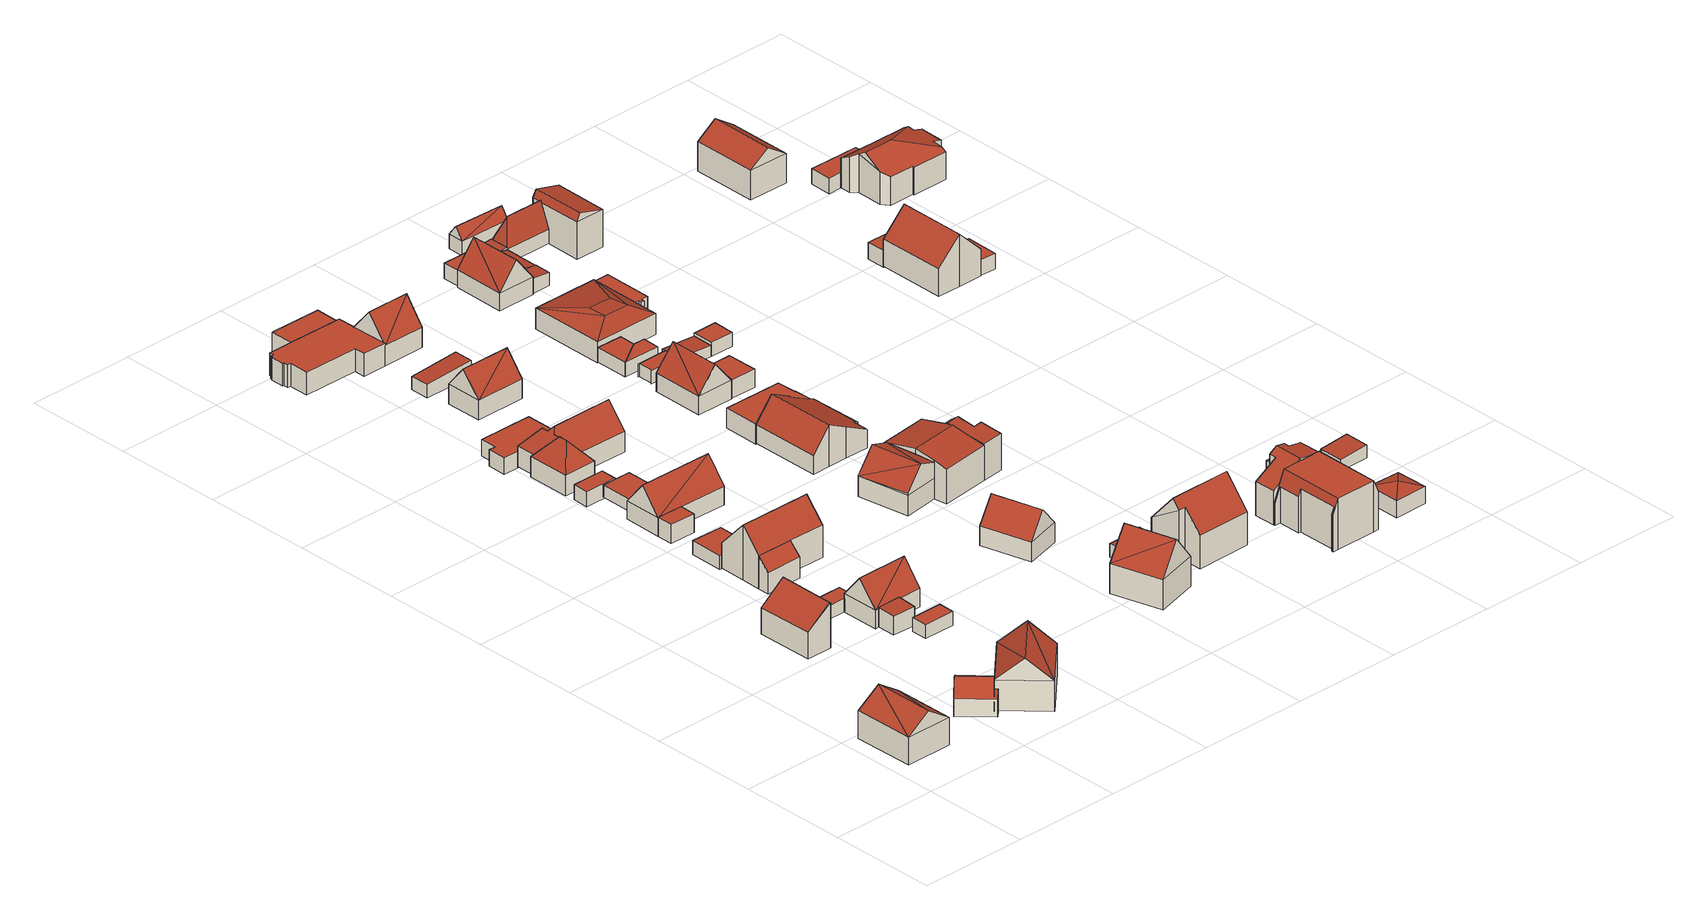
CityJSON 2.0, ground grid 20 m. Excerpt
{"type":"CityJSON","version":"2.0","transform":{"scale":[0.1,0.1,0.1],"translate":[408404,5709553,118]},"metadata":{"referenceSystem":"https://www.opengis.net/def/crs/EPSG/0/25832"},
"CityObjects":{
"building1":{"type":"Building","attributes":{"Gemeindeschluessel":"05978036","Geometrietyp2DReferenz":"3000","function":"31001_1000","roofType":"3100","measuredHeight":8.01},"geometry":[{"type":"MultiSurface","lod":"2","boundaries":[[[0,1,2,3]],[[1,4,5,2]],[[4,6,7,5]],[[6,0,3,7]],[[4,1,8]],[[0,6,9]],[[0,8,1]],[[8,0,9]],[[9,4,8]],[[4,9,6]],[[3,2,5,7]]],"semantics":{"surfaces":[{"type":"WallSurface"},{"type":"RoofSurface"},{"type":"GroundSurface"}],"values":[0,0,0,0,0,0,1,1,1,1,2]}}]},
"building2":{"type":"Building","attributes":{"Gemeindeschluessel":"05978036","Geometrietyp2DReferenz":"3000","function":"31001_2460","roofType":"3100","measuredHeight":5.04},"geometry":[{"type":"MultiSurface","lod":"2","boundaries":[[[10,11,12,13]],[[11,14,15,12]],[[14,16,17,15]],[[16,18,19,17]],[[18,20,21,19]],[[20,22,23,21]],[[22,24,25,23]],[[24,10,13,25]],[[20,18,16,14,11,10]],[[10,24,22,20]],[[13,12,15,17,19,21,23,25]]],"semantics":{"surfaces":[{"type":"WallSurface"},{"type":"RoofSurface"},{"type":"GroundSurface"}],"values":[0,0,0,0,0,0,0,0,1,1,2]}}]},
"building3":{"type":"Building","attributes":{"Gemeindeschluessel":"05978036","Geometrietyp2DReferenz":"3000","function":"31001_1000","roofType":"5000","measuredHeight":8.35},"geometry":[{"type":"MultiSurface","lod":"2","boundaries":[[[26,27,28,29]],[[27,30,31,28]],[[30,32,33,31]],[[32,34,35,33]],[[34,36,37,35]],[[36,38,39,37]],[[38,40,41,39]],[[40,42,43,41]],[[42,26,29,43]],[[40,38,36,34,44,45,27,26,42]],[[45,44,32,30]],[[34,32,44]],[[30,27,45]],[[29,28,31,33,35,37,39,41,43]]],"semantics":{"surfaces":[{"type":"WallSurface"},{"type":"RoofSurface"},{"type":"GroundSurface"}],"values":[0,0,0,0,0,0,0,0,0,1,1,0,0,2]}}]},
"building4":{"type":"Building","attributes":{"Gemeindeschluessel":"05978036","Geometrietyp2DReferenz":"3000","function":"31001_1000","roofType":"3100","measuredHeight":9.44},"geometry":[{"type":"MultiSurface","lod":"2","boundaries":[[[46,47,48,49]],[[47,50,51,48]],[[50,52,53,51]],[[52,46,49,53]],[[50,47,54]],[[46,52,55]],[[47,55,54]],[[55,47,46]],[[54,52,50]],[[52,54,55]],[[49,48,51,53]]],"semantics":{"surfaces":[{"type":"WallSurface"},{"type":"RoofSurface"},{"type":"GroundSurface"}],"values":[0,0,0,0,0,0,1,1,1,1,2]}}]},
"building5":{"type":"Building","attributes":{"Gemeindeschluessel":"05978036","Geometrietyp2DReferenz":"3000","function":"31001_2460","roofType":"1000","measuredHeight":2.4},"geometry":[{"type":"MultiSurface","lod":"2","boundaries":[[[56,57,58,59]],[[57,60,61,58]],[[60,62,63,61]],[[62,64,65,63]],[[64,56,59,65]],[[64,62,60,57,56]],[[59,58,61,63,65]]],"semantics":{"surfaces":[{"type":"WallSurface"},{"type":"RoofSurface"},{"type":"GroundSurface"}],"values":[0,0,0,0,0,1,2]}}]},
"building6":{"type":"Building","attributes":{"Gemeindeschluessel":"05978036","Geometrietyp2DReferenz":"3000","function":"31001_2460","roofType":"1000","measuredHeight":2.46},"geometry":[{"type":"MultiSurface","lod":"2","boundaries":[[[66,67,68,69]],[[67,70,71,68]],[[70,72,73,71]],[[72,66,69,73]],[[72,70,67,66]],[[69,68,71,73]]],"semantics":{"surfaces":[{"type":"WallSurface"},{"type":"RoofSurface"},{"type":"GroundSurface"}],"values":[0,0,0,0,1,2]}}]},
"building7":{"type":"Building","attributes":{"Gemeindeschluessel":"05978036","Geometrietyp2DReferenz":"3000","function":"31001_1000"},"children":["building7-1","building7-2"]},
"building7-1":{"type":"BuildingPart","attributes":{"roofType":"2100","measuredHeight":3.58},"parents":["building7"],"geometry":[{"type":"MultiSurface","lod":"2","boundaries":[[[74,75,76,77,78]],[[75,79,80,76]],[[79,81,82,83,80]],[[81,79,75,74]],[[77,76,80,83]],[[78,82,81,74]],[[78,77,83,82]]],"semantics":{"surfaces":[{"type":"WallSurface"},{"type":"RoofSurface"},{"type":"GroundSurface"},{"type":"ClosureSurface"}],"values":[0,0,0,1,2,0,3]}}]},
"building7-2":{"type":"BuildingPart","attributes":{"roofType":"3100","measuredHeight":7.68},"parents":["building7"],"geometry":[{"type":"MultiSurface","lod":"2","boundaries":[[[84,85,86,63]],[[85,87,88,86]],[[87,78,77,88]],[[82,89,90,83]],[[89,91,65,90]],[[91,84,63,65]],[[85,92,93]],[[92,85,84,91]],[[89,93,92]],[[93,89,82,78,87]],[[89,92,91]],[[85,93,87]],[[63,86,88,77,83,90,65]],[[83,77,78,82]]],"semantics":{"surfaces":[{"type":"WallSurface"},{"type":"RoofSurface"},{"type":"GroundSurface"},{"type":"ClosureSurface"}],"values":[0,0,0,0,0,0,1,1,1,1,0,0,2,3]}}]},
"building8":{"type":"Building","attributes":{"Gemeindeschluessel":"05978036","Geometrietyp2DReferenz":"3000","function":"31001_2460","roofType":"1000","measuredHeight":2.46},"geometry":[{"type":"MultiSurface","lod":"2","boundaries":[[[94,95,96,97]],[[95,98,99,96]],[[98,100,101,99]],[[100,102,103,101]],[[102,94,97,103]],[[102,100,98,95,94]],[[97,96,99,101,103]]],"semantics":{"surfaces":[{"type":"WallSurface"},{"type":"RoofSurface"},{"type":"GroundSurface"}],"values":[0,0,0,0,0,1,2]}}]},
"building9":{"type":"Building","attributes":{"Gemeindeschluessel":"05978036","Geometrietyp2DReferenz":"3000","function":"31001_1000"},"children":["building9-1","building9-2"]},
"building9-1":{"type":"BuildingPart","attributes":{"roofType":"2100","measuredHeight":5.92},"parents":["building9"],"geometry":[{"type":"MultiSurface","lod":"2","boundaries":[[[104,105,106,107]],[[104,108,109,105]],[[108,110,111,109]],[[110,108,104,107]],[[106,105,109,111]],[[107,106,111,110]]],"semantics":{"surfaces":[{"type":"WallSurface"},{"type":"RoofSurface"},{"type":"GroundSurface"},{"type":"ClosureSurface"}],"values":[0,0,0,1,2,3]}}]},
"building9-2":{"type":"BuildingPart","attributes":{"roofType":"3100","measuredHeight":9.85},"parents":["building9"],"geometry":[{"type":"MultiSurface","lod":"2","boundaries":[[[112,113,114,115]],[[113,116,117,114]],[[116,118,119,117]],[[118,120,121,119]],[[120,107,106,121]],[[110,122,123,111]],[[122,124,125,123]],[[124,126,127,125]],[[126,112,115,127]],[[122,110,107,120,118]],[[118,116,113,112,126,124,122]],[[115,114,117,119,121,106,111,123,125,127]],[[111,106,107,110]]],"semantics":{"surfaces":[{"type":"WallSurface"},{"type":"RoofSurface"},{"type":"GroundSurface"},{"type":"ClosureSurface"}],"values":[0,0,0,0,0,0,0,0,0,1,1,2,3]}}]},
"building10":{"type":"Building","attributes":{"Gemeindeschluessel":"05978036","Geometrietyp2DReferenz":"3000","function":"31001_2460","roofType":"1000","measuredHeight":2.7},"geometry":[{"type":"MultiSurface","lod":"2","boundaries":[[[128,129,130,131]],[[129,132,133,130]],[[132,134,135,133]],[[134,128,131,135]],[[134,132,129,128]],[[131,130,133,135]]],"semantics":{"surfaces":[{"type":"WallSurface"},{"type":"RoofSurface"},{"type":"GroundSurface"}],"values":[0,0,0,0,1,2]}}]},
"building11":{"type":"Building","attributes":{"Gemeindeschluessel":"05978036","Geometrietyp2DReferenz":"3000","function":"31001_1000"},"children":["building11-1","building11-2"]},
"building11-1":{"type":"BuildingPart","attributes":{"roofType":"1000","measuredHeight":3.37},"parents":["building11"],"geometry":[{"type":"MultiSurface","lod":"2","boundaries":[[[136,137,138,139,140]],[[137,141,142,138]],[[141,143,144,145,142]],[[143,141,137,136]],[[139,138,142,145]],[[140,144,143,136]],[[140,139,145,144]]],"semantics":{"surfaces":[{"type":"WallSurface"},{"type":"RoofSurface"},{"type":"GroundSurface"},{"type":"ClosureSurface"}],"values":[0,0,0,1,2,0,3]}}]},
"building11-2":{"type":"BuildingPart","attributes":{"roofType":"3100","measuredHeight":7.76},"parents":["building11"],"geometry":[{"type":"MultiSurface","lod":"2","boundaries":[[[146,147,148,149]],[[147,140,139,148]],[[144,150,151,145]],[[150,146,149,151]],[[146,152,153]],[[152,146,150]],[[144,153,152]],[[153,144,140,147]],[[144,152,150]],[[146,153,147]],[[149,148,139,145,151]],[[145,139,140,144]]],"semantics":{"surfaces":[{"type":"WallSurface"},{"type":"RoofSurface"},{"type":"GroundSurface"},{"type":"ClosureSurface"}],"values":[0,0,0,0,1,1,1,1,0,0,2,3]}}]},
"building12":{"type":"Building","attributes":{"Gemeindeschluessel":"05978036","Geometrietyp2DReferenz":"3000","function":"31001_2460","roofType":"1000","measuredHeight":2.26},"geometry":[{"type":"MultiSurface","lod":"2","boundaries":[[[154,155,156,157]],[[155,158,159,156]],[[158,160,161,159]],[[160,154,157,161]],[[160,158,155,154]],[[157,156,159,161]]],"semantics":{"surfaces":[{"type":"WallSurface"},{"type":"RoofSurface"},{"type":"GroundSurface"}],"values":[0,0,0,0,1,2]}}]},
"building13":{"type":"Building","attributes":{"Gemeindeschluessel":"05978036","Geometrietyp2DReferenz":"3000","function":"31001_2460","roofType":"1000","measuredHeight":2.98},"geometry":[{"type":"MultiSurface","lod":"2","boundaries":[[[162,163,164,165]],[[163,166,167,164]],[[166,168,169,167]],[[168,170,171,169]],[[170,172,173,171]],[[172,174,175,173]],[[174,176,177,175]],[[176,178,179,177]],[[178,162,165,179]],[[178,176,174,172,170,168,166,163,162]],[[165,164,167,169,171,173,175,177,179]]],"semantics":{"surfaces":[{"type":"WallSurface"},{"type":"RoofSurface"},{"type":"GroundSurface"}],"values":[0,0,0,0,0,0,0,0,0,1,2]}}]},
"building14":{"type":"Building","attributes":{"Gemeindeschluessel":"05978036","Geometrietyp2DReferenz":"3000","function":"31001_1000","roofType":"5000","measuredHeight":7.94},"geometry":[{"type":"MultiSurface","lod":"2","boundaries":[[[180,181,182,183]],[[181,184,185,182]],[[184,186,187,185]],[[186,188,189,187]],[[188,190,191,189]],[[190,192,193,191]],[[192,194,195,193]],[[194,196,197,195]],[[196,198,199,197]],[[198,200,201,199]],[[200,180,183,201]],[[202,203,200,198]],[[204,202,198,196]],[[204,196,194]],[[205,203,202,204,194,192]],[[206,207,205,192,190]],[[206,190,188]],[[206,208,207]],[[188,208,206]],[[186,208,188]],[[208,186,184]],[[209,208,184,181]],[[209,181,180]],[[203,205,207,208,209,180,200]],[[183,182,185,187,189,191,193,195,197,199,201]]],"semantics":{"surfaces":[{"type":"WallSurface"},{"type":"RoofSurface"},{"type":"GroundSurface"}],"values":[0,0,0,0,0,0,0,0,0,0,0,1,1,1,1,1,0,1,1,1,1,1,1,1,2]}}]},
"building15":{"type":"Building","attributes":{"Gemeindeschluessel":"05978036","Geometrietyp2DReferenz":"3000","function":"31001_1000","roofType":"3100","measuredHeight":7.76},"geometry":[{"type":"MultiSurface","lod":"2","boundaries":[[[210,211,212,213]],[[211,214,215,212]],[[214,216,217,215]],[[216,210,213,217]],[[214,211,218]],[[210,216,219]],[[211,219,218]],[[219,211,210]],[[216,218,219]],[[218,216,214]],[[213,212,215,217]]],"semantics":{"surfaces":[{"type":"WallSurface"},{"type":"RoofSurface"},{"type":"GroundSurface"}],"values":[0,0,0,0,0,0,1,1,1,1,2]}}]},
"building16":{"type":"Building","attributes":{"Gemeindeschluessel":"05978036","Geometrietyp2DReferenz":"3000","function":"31001_1000","roofType":"3100","measuredHeight":7.72},"geometry":[{"type":"MultiSurface","lod":"2","boundaries":[[[220,221,222,223]],[[221,224,225,222]],[[224,226,227,225]],[[226,220,223,227]],[[224,221,228]],[[220,226,229]],[[221,220,229,228]],[[226,224,228,229]],[[223,222,225,227]]],"semantics":{"surfaces":[{"type":"WallSurface"},{"type":"RoofSurface"},{"type":"GroundSurface"}],"values":[0,0,0,0,0,0,1,1,2]}}]},
"building17":{"type":"Building","attributes":{"Gemeindeschluessel":"05978036","Geometrietyp2DReferenz":"3000","function":"31001_1000","roofType":"3100","measuredHeight":10.58},"geometry":[{"type":"MultiSurface","lod":"2","boundaries":[[[230,231,232,233]],[[231,234,235,232]],[[234,236,237,235]],[[236,230,233,237]],[[234,231,238]],[[230,236,239]],[[239,231,230]],[[231,239,238]],[[236,238,239]],[[238,236,234]],[[233,232,235,237]]],"semantics":{"surfaces":[{"type":"WallSurface"},{"type":"RoofSurface"},{"type":"GroundSurface"}],"values":[0,0,0,0,0,0,1,1,1,1,2]}}]},
"building18":{"type":"Building","attributes":{"Gemeindeschluessel":"05978036","Geometrietyp2DReferenz":"3000","function":"31001_1000"},"children":["building18-1","building18-2"]},
"building18-1":{"type":"BuildingPart","attributes":{"roofType":"3100","measuredHeight":8.15},"parents":["building18"],"geometry":[{"type":"MultiSurface","lod":"2","boundaries":[[[240,241,242,243]],[[241,244,245,242]],[[244,246,247,245]],[[244,241,248]],[[241,249,248]],[[249,241,240,250]],[[246,248,249,251]],[[248,246,244]],[[243,242,245,247]],[[243,247,246,240]],[[249,250,251]],[[251,250,240,246]]],"semantics":{"surfaces":[{"type":"WallSurface"},{"type":"RoofSurface"},{"type":"GroundSurface"},{"type":"ClosureSurface"}],"values":[0,0,0,0,1,1,1,1,2,3,0,3]}}]},
"building18-2":{"type":"BuildingPart","attributes":{"roofType":"1000","measuredHeight":4.1},"parents":["building18"],"geometry":[{"type":"MultiSurface","lod":"2","boundaries":[[[252,253,254,247,246]],[[253,255,256,254]],[[255,257,258,256]],[[257,259,260,258]],[[259,261,262,260]],[[261,263,264,262]],[[263,265,266,264]],[[265,267,268,266]],[[267,269,270,268]],[[269,271,272,270]],[[271,273,274,272]],[[273,275,276,274]],[[275,277,278,276]],[[277,279,280,278]],[[279,281,240,243,280]],[[279,277,275,273,271,269,267,265,263,261,259,257,255,253,252,251,250,281]],[[243,247,254,256,258,260,262,264,266,268,270,272,274,276,278,280]],[[246,251,252]],[[240,281,250]],[[246,247,243,240]],[[246,240,250,251]]],"semantics":{"surfaces":[{"type":"WallSurface"},{"type":"RoofSurface"},{"type":"GroundSurface"},{"type":"ClosureSurface"}],"values":[0,0,0,0,0,0,0,0,0,0,0,0,0,0,0,1,2,0,0,3,3]}}]},
"building19":{"type":"Building","attributes":{"Gemeindeschluessel":"05978036","Geometrietyp2DReferenz":"3000","function":"31001_2460","roofType":"2100","measuredHeight":2.87},"geometry":[{"type":"MultiSurface","lod":"2","boundaries":[[[282,283,284,285]],[[283,286,287,284]],[[286,288,289,287]],[[288,282,285,289]],[[288,286,283,282]],[[285,284,287,289]]],"semantics":{"surfaces":[{"type":"WallSurface"},{"type":"RoofSurface"},{"type":"GroundSurface"}],"values":[0,0,0,0,1,2]}}]},
"building20":{"type":"Building","attributes":{"Gemeindeschluessel":"05978036","Geometrietyp2DReferenz":"3000","function":"31001_2460","roofType":"1000","measuredHeight":3.4},"geometry":[{"type":"MultiSurface","lod":"2","boundaries":[[[290,291,292,293]],[[291,294,295,292]],[[294,296,297,295]],[[296,298,299,297]],[[298,290,293,299]],[[298,296,294,291,290]],[[293,292,295,297,299]]],"semantics":{"surfaces":[{"type":"WallSurface"},{"type":"RoofSurface"},{"type":"GroundSurface"}],"values":[0,0,0,0,0,1,2]}}]},
"building21":{"type":"Building","attributes":{"Gemeindeschluessel":"05978036","Geometrietyp2DReferenz":"3000","function":"31001_2460","roofType":"2100","measuredHeight":2.72},"geometry":[{"type":"MultiSurface","lod":"2","boundaries":[[[300,301,302,303]],[[301,304,305,302]],[[304,306,307,305]],[[306,300,303,307]],[[306,304,301,300]],[[303,302,305,307]]],"semantics":{"surfaces":[{"type":"WallSurface"},{"type":"RoofSurface"},{"type":"GroundSurface"}],"values":[0,0,0,0,1,2]}}]},
"building22":{"type":"Building","attributes":{"Gemeindeschluessel":"05978036","Geometrietyp2DReferenz":"3000","function":"31001_1000"},"children":["building22-1","building22-2","building22-3"]},
"building22-1":{"type":"BuildingPart","attributes":{"roofType":"3100","measuredHeight":7.77},"parents":["building22"],"geometry":[{"type":"MultiSurface","lod":"2","boundaries":[[[308,309,310,311]],[[312,313,314,315]],[[313,308,311,314]],[[308,316,317]],[[316,308,318]],[[319,316,320,321,322]],[[316,319,317]],[[312,320,316,318,313]],[[308,317,319,309]],[[313,318,308]],[[311,310,323,315,314]],[[315,323,324,312]],[[323,310,309,324]],[[312,324,321,320]],[[324,309,319,322,321]]],"semantics":{"surfaces":[{"type":"WallSurface"},{"type":"RoofSurface"},{"type":"GroundSurface"},{"type":"ClosureSurface"}],"values":[0,0,0,1,1,1,1,0,0,0,2,3,3,3,3]}}]},
"building22-2":{"type":"BuildingPart","attributes":{"roofType":"3100","measuredHeight":7.65},"parents":["building22"],"geometry":[{"type":"MultiSurface","lod":"2","boundaries":[[[319,325,326,310,309]],[[325,327,328,326]],[[327,329,330,331,328]],[[332,333,334,335]],[[333,336,320,312,315,334]],[[337,338,339,340,329,327,325,319,322,341]],[[341,336,333,332,342,337]],[[315,323,310,326,328,331,343,344,335,334]],[[321,320,336,341]],[[323,315,312,324]],[[324,312,320,321]],[[322,321,341]],[[323,324,309,310]],[[324,321,322,319,309]],[[340,330,329]],[[345,338,337]],[[344,343,339,338,345]],[[343,331,330,340,339]],[[342,345,337]],[[344,345,342,332,335]]],"semantics":{"surfaces":[{"type":"WallSurface"},{"type":"RoofSurface"},{"type":"GroundSurface"},{"type":"ClosureSurface"}],"values":[0,0,0,0,0,1,1,2,0,3,3,0,3,3,0,0,3,3,0,3]}}]},
"building22-3":{"type":"BuildingPart","attributes":{"roofType":"3100","measuredHeight":7.63},"parents":["building22"],"geometry":[{"type":"MultiSurface","lod":"2","boundaries":[[[346,347,332,335,348]],[[330,349,350,331]],[[349,351,352,350]],[[351,353,354,352]],[[353,355,356,354]],[[355,346,348,356]],[[351,349,330,340,357]],[[357,338,345,342,347,346,355,353,351]],[[348,335,344,343,331,350,352,354,356]],[[342,332,347]],[[339,338,357]],[[343,344,345,338,339]],[[344,335,332,342,345]],[[340,339,357]],[[343,339,340,330,331]]],"semantics":{"surfaces":[{"type":"WallSurface"},{"type":"RoofSurface"},{"type":"GroundSurface"},{"type":"ClosureSurface"}],"values":[0,0,0,0,0,0,1,1,2,0,0,3,3,0,3]}}]},
"building23":{"type":"Building","attributes":{"Gemeindeschluessel":"05978036","Geometrietyp2DReferenz":"3000","function":"31001_2460","roofType":"1000","measuredHeight":2.54},"geometry":[{"type":"MultiSurface","lod":"2","boundaries":[[[358,359,307,360]],[[359,361,305,307]],[[361,362,363,305]],[[362,364,365,363]],[[364,366,367,365]],[[366,368,369,367]],[[368,370,371,369]],[[370,358,360,371]],[[370,368,366,364,362,361,359,358]],[[360,307,305,363,365,367,369,371]]],"semantics":{"surfaces":[{"type":"WallSurface"},{"type":"RoofSurface"},{"type":"GroundSurface"}],"values":[0,0,0,0,0,0,0,0,1,2]}}]},
"building24":{"type":"Building","attributes":{"Gemeindeschluessel":"05978036","Geometrietyp2DReferenz":"3000","function":"31001_1000","roofType":"3100","measuredHeight":7.52},"geometry":[{"type":"MultiSurface","lod":"2","boundaries":[[[372,373,374,375]],[[373,376,377,374]],[[376,378,379,377]],[[378,380,381,379]],[[380,382,383,381]],[[382,384,385,383]],[[384,386,387,385]],[[386,388,389,387]],[[388,390,391,389]],[[390,392,393,391]],[[392,394,395,393]],[[394,396,397,395]],[[396,398,399,397]],[[398,400,401,399]],[[400,372,375,401]],[[396,394,392,390,388,386,384,382,380,378,376,373]],[[373,372,400,398,396]],[[375,374,377,379,381,383,385,387,389,391,393,395,397,399,401]]],"semantics":{"surfaces":[{"type":"WallSurface"},{"type":"RoofSurface"},{"type":"GroundSurface"}],"values":[0,0,0,0,0,0,0,0,0,0,0,0,0,0,0,1,1,2]}}]},
"building25":{"type":"Building","attributes":{"Gemeindeschluessel":"05978036","Geometrietyp2DReferenz":"3000","function":"31001_2460","roofType":"1000","measuredHeight":3.66},"geometry":[{"type":"MultiSurface","lod":"2","boundaries":[[[402,403,404,405]],[[403,406,407,404]],[[406,408,409,407]],[[408,410,411,409]],[[410,384,412,411]],[[384,382,413,412]],[[382,380,414,413]],[[380,415,416,414]],[[415,417,418,416]],[[417,402,405,418]],[[417,415,380,382,384,410,408,406,403,402]],[[405,404,407,409,411,412,413,414,416,418]]],"semantics":{"surfaces":[{"type":"WallSurface"},{"type":"RoofSurface"},{"type":"GroundSurface"}],"values":[0,0,0,0,0,0,0,0,0,0,1,2]}}]},
"building26":{"type":"Building","attributes":{"Gemeindeschluessel":"05978036","Geometrietyp2DReferenz":"3000","function":"31001_1000","roofType":"5000","measuredHeight":11.28},"geometry":[{"type":"MultiSurface","lod":"2","boundaries":[[[419,420,421,371]],[[420,422,423,421]],[[422,424,425,423]],[[424,426,427,425]],[[426,428,429,427]],[[428,419,371,429]],[[424,422,430,431,428,426]],[[430,420,419,431]],[[419,428,431]],[[422,420,430]],[[371,421,423,425,427,429]]],"semantics":{"surfaces":[{"type":"WallSurface"},{"type":"RoofSurface"},{"type":"GroundSurface"}],"values":[0,0,0,0,0,0,1,1,0,0,2]}}]},
"building27":{"type":"Building","attributes":{"Gemeindeschluessel":"05978036","Geometrietyp2DReferenz":"3000","function":"31001_1000"},"children":["building27-1","building27-2"]},
"building27-1":{"type":"BuildingPart","attributes":{"roofType":"3100","measuredHeight":7.78},"parents":["building27"],"geometry":[{"type":"MultiSurface","lod":"2","boundaries":[[[432,433,434,435]],[[433,436,437,438,434]],[[439,440,441,442,443]],[[440,444,445,441]],[[444,432,435,445]],[[444,446,432]],[[446,444,447]],[[447,433,446]],[[433,447,440,439,436]],[[432,446,433]],[[447,444,440]],[[435,434,438,442,441,445]],[[443,437,436,439]],[[443,442,438,437]]],"semantics":{"surfaces":[{"type":"WallSurface"},{"type":"RoofSurface"},{"type":"GroundSurface"},{"type":"ClosureSurface"}],"values":[0,0,0,0,0,1,1,1,1,0,0,2,0,3]}}]},
"building27-2":{"type":"BuildingPart","attributes":{"roofType":"1000","measuredHeight":3.37},"parents":["building27"],"geometry":[{"type":"MultiSurface","lod":"2","boundaries":[[[437,448,449,438]],[[448,450,451,449]],[[450,443,442,451]],[[450,448,437,443]],[[442,438,449,451]],[[438,442,443,437]]],"semantics":{"surfaces":[{"type":"WallSurface"},{"type":"RoofSurface"},{"type":"GroundSurface"},{"type":"ClosureSurface"}],"values":[0,0,0,1,2,3]}}]},
"building28":{"type":"Building","attributes":{"Gemeindeschluessel":"05978036","Geometrietyp2DReferenz":"3000","function":"31001_2460","roofType":"1000","measuredHeight":2.38},"geometry":[{"type":"MultiSurface","lod":"2","boundaries":[[[452,453,454,455]],[[453,456,457,454]],[[456,458,459,457]],[[458,460,461,459]],[[460,462,463,461]],[[462,452,455,463]],[[462,460,458,456,453,452]],[[455,454,457,459,461,463]]],"semantics":{"surfaces":[{"type":"WallSurface"},{"type":"RoofSurface"},{"type":"GroundSurface"}],"values":[0,0,0,0,0,0,1,2]}}]},
"building29":{"type":"Building","attributes":{"Gemeindeschluessel":"05978036","Geometrietyp2DReferenz":"3000","function":"31001_2460"},"children":["building29-1","building29-2"]},
"building29-1":{"type":"BuildingPart","attributes":{"roofType":"1000","measuredHeight":2.59},"parents":["building29"],"geometry":[{"type":"MultiSurface","lod":"2","boundaries":[[[464,465,466,467]],[[465,468,469,466]],[[470,464,467,471]],[[470,468,465,464]],[[467,466,469,471]],[[471,469,468,470]]],"semantics":{"surfaces":[{"type":"WallSurface"},{"type":"RoofSurface"},{"type":"GroundSurface"},{"type":"ClosureSurface"}],"values":[0,0,0,1,2,3]}}]},
"building29-2":{"type":"BuildingPart","attributes":{"roofType":"1000","measuredHeight":2.59},"parents":["building29"],"geometry":[{"type":"MultiSurface","lod":"2","boundaries":[[[472,473,469,468]],[[472,474,475,473]],[[474,470,471,475]],[[470,474,472,468]],[[469,473,475,471]],[[468,469,471,470]]],"semantics":{"surfaces":[{"type":"WallSurface"},{"type":"RoofSurface"},{"type":"GroundSurface"},{"type":"ClosureSurface"}],"values":[0,0,0,1,2,3]}}]},
"building30":{"type":"Building","attributes":{"Gemeindeschluessel":"05978036","Geometrietyp2DReferenz":"3000","function":"31001_2460","roofType":"2100","measuredHeight":2.43},"geometry":[{"type":"MultiSurface","lod":"2","boundaries":[[[476,452,455,477]],[[452,462,463,455]],[[462,478,479,463]],[[478,480,481,479]],[[480,482,483,481]],[[482,476,477,483]],[[482,480,478,462,452,476]],[[477,455,463,479,481,483]]],"semantics":{"surfaces":[{"type":"WallSurface"},{"type":"RoofSurface"},{"type":"GroundSurface"}],"values":[0,0,0,0,0,0,1,2]}}]},
"building31":{"type":"Building","attributes":{"Gemeindeschluessel":"05978036","Geometrietyp2DReferenz":"3000","function":"31001_1000"},"children":["building31-1","building31-2"]},
"building31-1":{"type":"BuildingPart","attributes":{"roofType":"1000","measuredHeight":3.56},"parents":["building31"],"geometry":[{"type":"MultiSurface","lod":"2","boundaries":[[[484,485,486,487]],[[485,488,489,486]],[[488,490,491,489]],[[490,492,493,491]],[[492,494,495,493]],[[494,496,497,495]],[[498,484,487,499]],[[498,496,494,492,490,488,485,484]],[[487,486,489,491,493,495,497,499]],[[499,497,496,498]]],"semantics":{"surfaces":[{"type":"WallSurface"},{"type":"RoofSurface"},{"type":"GroundSurface"},{"type":"ClosureSurface"}],"values":[0,0,0,0,0,0,0,1,2,3]}}]},
"building31-2":{"type":"BuildingPart","attributes":{"roofType":"9999","measuredHeight":6.69},"parents":["building31"],"geometry":[{"type":"MultiSurface","lod":"2","boundaries":[[[500,501,498,499,502]],[[503,504,505,506]],[[504,500,502,505]],[[501,500,507,508]],[[501,509,503]],[[509,501,508]],[[504,503,509,510]],[[500,510,507]],[[510,500,504]],[[510,509,508,507]],[[502,499,497,506,505]],[[506,497,496,498,501,503]],[[497,499,498,496]]],"semantics":{"surfaces":[{"type":"WallSurface"},{"type":"RoofSurface"},{"type":"GroundSurface"},{"type":"ClosureSurface"}],"values":[0,0,0,1,1,1,1,1,1,1,2,0,3]}}]},
"building32":{"type":"Building","attributes":{"Gemeindeschluessel":"05978036","Geometrietyp2DReferenz":"3000","function":"31001_1310","roofType":"1000","measuredHeight":2.52},"geometry":[{"type":"MultiSurface","lod":"2","boundaries":[[[511,512,481,483]],[[512,513,514,481]],[[513,515,516,514]],[[515,511,483,516]],[[515,513,512,511]],[[483,481,514,516]]],"semantics":{"surfaces":[{"type":"WallSurface"},{"type":"RoofSurface"},{"type":"GroundSurface"}],"values":[0,0,0,0,1,2]}}]},
"building33":{"type":"Building","attributes":{"Gemeindeschluessel":"05978036","Geometrietyp2DReferenz":"3000","function":"31001_1000"},"children":["building33-1","building33-2"]},
"building33-1":{"type":"BuildingPart","attributes":{"roofType":"2100","measuredHeight":3.09},"parents":["building33"],"geometry":[{"type":"MultiSurface","lod":"2","boundaries":[[[517,518,519,520]],[[518,521,522,519]],[[521,523,524,522]],[[521,518,517,523]],[[524,520,519,522]],[[520,524,523,517]]],"semantics":{"surfaces":[{"type":"WallSurface"},{"type":"RoofSurface"},{"type":"GroundSurface"},{"type":"ClosureSurface"}],"values":[0,0,0,1,2,3]}}]},
"building33-2":{"type":"BuildingPart","attributes":{"roofType":"5000","measuredHeight":7.7},"parents":["building33"],"geometry":[{"type":"MultiSurface","lod":"2","boundaries":[[[525,526,527,528]],[[526,529,530,527]],[[529,531,517,520,530]],[[532,533,534,524,523]],[[533,525,528,534]],[[535,536,526,525]],[[525,537,535]],[[531,535,537]],[[537,533,532,531]],[[529,536,535,531]],[[526,536,529]],[[533,537,525]],[[528,527,530,520,524,534]],[[523,517,531,532]],[[523,524,520,517]]],"semantics":{"surfaces":[{"type":"WallSurface"},{"type":"RoofSurface"},{"type":"GroundSurface"},{"type":"ClosureSurface"}],"values":[0,0,0,0,0,1,1,1,1,0,0,0,2,0,3]}}]},
"building34":{"type":"Building","attributes":{"Gemeindeschluessel":"05978036","Geometrietyp2DReferenz":"3000","function":"31001_1000"},"children":["building34-1","building34-2","building34-3"]},
"building34-1":{"type":"BuildingPart","attributes":{"roofType":"2100","measuredHeight":7.35},"parents":["building34"],"geometry":[{"type":"MultiSurface","lod":"2","boundaries":[[[538,539,540,541]],[[539,542,543,540]],[[542,544,545,543]],[[544,546,547,545]],[[546,544,542,539,538,548,549]],[[550,551,541,540,543,545,547]],[[551,550,549,548]],[[541,551,548,538]],[[550,547,546,549]]],"semantics":{"surfaces":[{"type":"WallSurface"},{"type":"RoofSurface"},{"type":"GroundSurface"},{"type":"ClosureSurface"}],"values":[0,0,0,0,1,2,3,3,3]}}]},
"building34-2":{"type":"BuildingPart","attributes":{"roofType":"3100","measuredHeight":9.62},"parents":["building34"],"geometry":[{"type":"MultiSurface","lod":"2","boundaries":[[[552,553,538,541,554]],[[555,556,557,558,559]],[[556,560,561,557]],[[560,562,563,561]],[[562,564,565,563]],[[564,566,567,565]],[[566,568,569,567]],[[568,552,554,569]],[[564,562,560,556,555,570,571,572,573]],[[573,574,575,576,553,552,568,566,564]],[[554,541,551,577,578,579,558,557,561,563,565,567,569]],[[548,538,553,576]],[[548,551,541,538]],[[580,574,573]],[[578,577,575,574,580]],[[577,551,548,576,575]],[[555,559,570]],[[572,580,573]],[[570,559,558,579,571]],[[571,579,578,580,572]]],"semantics":{"surfaces":[{"type":"WallSurface"},{"type":"RoofSurface"},{"type":"GroundSurface"},{"type":"ClosureSurface"}],"values":[0,0,0,0,0,0,0,0,1,1,2,0,3,0,3,3,0,0,3,3]}}]},
"building34-3":{"type":"BuildingPart","attributes":{"roofType":"5000","measuredHeight":9.25},"parents":["building34"],"geometry":[{"type":"MultiSurface","lod":"2","boundaries":[[[581,582,547,546]],[[581,583,584,582]],[[583,585,586,584]],[[585,587,588,586]],[[587,589,590,588]],[[589,591,592,590]],[[591,593,594,592]],[[593,595,596,594]],[[595,597,598,596]],[[597,599,600,598]],[[599,559,558,600]],[[583,581,546,549,601]],[[602,570,559,599,597,595,593,591,589,587,585]],[[601,574,580,572,602,585,583]],[[550,547,582,584,586,588,590,592,594,596,598,600,558,579,578,577,551]],[[546,547,550,549]],[[571,570,602]],[[579,558,559,570,571]],[[601,575,574]],[[572,571,602]],[[575,577,578,580,574]],[[580,578,579,571,572]],[[549,548,576,575,601]],[[549,550,551,548]],[[577,575,576,548,551]]],"semantics":{"surfaces":[{"type":"WallSurface"},{"type":"RoofSurface"},{"type":"GroundSurface"},{"type":"ClosureSurface"}],"values":[0,0,0,0,0,0,0,0,0,0,0,1,1,1,2,3,0,3,0,0,3,3,0,3,3]}}]},
"building35":{"type":"Building","attributes":{"Gemeindeschluessel":"05978036","Geometrietyp2DReferenz":"3000","function":"31001_2460","roofType":"1000","measuredHeight":2.78},"geometry":[{"type":"MultiSurface","lod":"2","boundaries":[[[603,604,605,606]],[[604,607,608,605]],[[607,609,610,608]],[[609,603,606,610]],[[609,607,604,603]],[[606,605,608,610]]],"semantics":{"surfaces":[{"type":"WallSurface"},{"type":"RoofSurface"},{"type":"GroundSurface"}],"values":[0,0,0,0,1,2]}}]},
"building36":{"type":"Building","attributes":{"Gemeindeschluessel":"05978036","Geometrietyp2DReferenz":"3000","function":"51009_1610","roofType":"2100","measuredHeight":2.68},"geometry":[{"type":"MultiSurface","lod":"2","boundaries":[[[611,612,613,614]],[[612,615,616,613]],[[615,617,618,616]],[[617,611,614,618]],[[617,615,612,611]],[[614,613,616,618]]],"semantics":{"surfaces":[{"type":"WallSurface"},{"type":"RoofSurface"},{"type":"GroundSurface"}],"values":[0,0,0,0,1,2]}}]},
"building37":{"type":"Building","attributes":{"Gemeindeschluessel":"05978036","Geometrietyp2DReferenz":"3000","function":"31001_1310","roofType":"2100","measuredHeight":3.07},"geometry":[{"type":"MultiSurface","lod":"2","boundaries":[[[619,609,610,620]],[[609,607,608,610]],[[607,621,622,608]],[[621,619,620,622]],[[621,607,609,619]],[[620,610,608,622]]],"semantics":{"surfaces":[{"type":"WallSurface"},{"type":"RoofSurface"},{"type":"GroundSurface"}],"values":[0,0,0,0,1,2]}}]},
"building38":{"type":"Building","attributes":{"Gemeindeschluessel":"05978036","Geometrietyp2DReferenz":"3000","function":"31001_2460","roofType":"1000","measuredHeight":2.64},"geometry":[{"type":"MultiSurface","lod":"2","boundaries":[[[623,624,625,626]],[[624,627,628,625]],[[627,629,630,628]],[[629,631,632,630]],[[631,633,634,632]],[[633,635,636,634]],[[635,637,638,636]],[[637,623,626,638]],[[637,635,633,631,629,627,624,623]],[[626,625,628,630,632,634,636,638]]],"semantics":{"surfaces":[{"type":"WallSurface"},{"type":"RoofSurface"},{"type":"GroundSurface"}],"values":[0,0,0,0,0,0,0,0,1,2]}}]},
"building39":{"type":"Building","attributes":{"Gemeindeschluessel":"05978036","Geometrietyp2DReferenz":"3000","function":"31001_2460","roofType":"3500","measuredHeight":4.01},"geometry":[{"type":"MultiSurface","lod":"2","boundaries":[[[639,640,641,642]],[[640,643,644,641]],[[643,645,646,644]],[[645,639,642,646]],[[640,639,647]],[[643,640,647]],[[645,643,647]],[[639,645,647]],[[642,641,644,646]]],"semantics":{"surfaces":[{"type":"WallSurface"},{"type":"RoofSurface"},{"type":"GroundSurface"}],"values":[0,0,0,0,1,1,1,1,2]}}]},
"building40":{"type":"Building","attributes":{"Gemeindeschluessel":"05978036","Geometrietyp2DReferenz":"3000","function":"31001_2460","roofType":"3100","measuredHeight":4.6},"geometry":[{"type":"MultiSurface","lod":"2","boundaries":[[[648,649,650,651]],[[649,652,653,650]],[[652,654,655,653]],[[654,648,651,655]],[[652,649,656]],[[648,654,657]],[[649,657,656]],[[657,649,648]],[[654,656,657]],[[656,654,652]],[[651,650,653,655]]],"semantics":{"surfaces":[{"type":"WallSurface"},{"type":"RoofSurface"},{"type":"GroundSurface"}],"values":[0,0,0,0,0,0,1,1,1,1,2]}}]},
"building41":{"type":"Building","attributes":{"Gemeindeschluessel":"05978036","Geometrietyp2DReferenz":"3000","function":"31001_1000"},"children":["building41-1","building41-2"]},
"building41-1":{"type":"BuildingPart","attributes":{"roofType":"5000","measuredHeight":7.14},"parents":["building41"],"geometry":[{"type":"MultiSurface","lod":"2","boundaries":[[[518,658,622,620]],[[658,659,660,622]],[[661,518,620,662]],[[663,664,665,659,658]],[[663,658,518]],[[664,663,518,661,666]],[[620,622,660,662]],[[662,660,659,661]],[[666,665,664]],[[661,659,665,666]]],"semantics":{"surfaces":[{"type":"WallSurface"},{"type":"RoofSurface"},{"type":"GroundSurface"},{"type":"ClosureSurface"}],"values":[0,0,0,1,1,1,2,3,0,3]}}]},
"building41-2":{"type":"BuildingPart","attributes":{"roofType":"3100","measuredHeight":8.08},"parents":["building41"],"geometry":[{"type":"MultiSurface","lod":"2","boundaries":[[[667,668,669,670]],[[668,671,672,669]],[[673,667,670,660,659]],[[671,668,674]],[[667,673,675]],[[668,667,675,674]],[[673,665,666,671,674,675]],[[670,669,672,662,660]],[[662,672,671,666,661]],[[659,665,673]],[[659,660,662,661]],[[659,661,666,665]]],"semantics":{"surfaces":[{"type":"WallSurface"},{"type":"RoofSurface"},{"type":"GroundSurface"},{"type":"ClosureSurface"}],"values":[0,0,0,0,0,1,1,2,0,0,3,3]}}]},
"building42":{"type":"Building","attributes":{"Gemeindeschluessel":"05978036","Geometrietyp2DReferenz":"3000","function":"31001_2460","roofType":"2100","measuredHeight":2.36},"geometry":[{"type":"MultiSurface","lod":"2","boundaries":[[[676,677,678,679]],[[677,680,681,678]],[[680,682,683,681]],[[682,676,679,683]],[[682,680,677,676]],[[679,678,681,683]]],"semantics":{"surfaces":[{"type":"WallSurface"},{"type":"RoofSurface"},{"type":"GroundSurface"}],"values":[0,0,0,0,1,2]}}]},
"building43":{"type":"Building","attributes":{"Gemeindeschluessel":"05978036","Geometrietyp2DReferenz":"3000","function":"31001_1000","roofType":"5000","measuredHeight":9.44},"geometry":[{"type":"MultiSurface","lod":"2","boundaries":[[[684,685,686,687]],[[685,688,689,686]],[[688,690,691,689]],[[690,692,693,691]],[[692,694,695,693]],[[694,696,697,695]],[[696,698,699,697]],[[698,700,701,699]],[[700,684,687,701]],[[696,694,692,690,688]],[[688,685,684,700,698,696]],[[687,686,689,691,693,695,697,699,701]]],"semantics":{"surfaces":[{"type":"WallSurface"},{"type":"RoofSurface"},{"type":"GroundSurface"}],"values":[0,0,0,0,0,0,0,0,0,1,1,2]}}]},
"building44":{"type":"Building","attributes":{"Gemeindeschluessel":"05978036","Geometrietyp2DReferenz":"3000","function":"31001_2460","roofType":"1000","measuredHeight":2.99},"geometry":[{"type":"MultiSurface","lod":"2","boundaries":[[[702,703,704,705]],[[703,706,707,704]],[[706,708,709,707]],[[708,702,705,709]],[[708,706,703,702]],[[705,704,707,709]]],"semantics":{"surfaces":[{"type":"WallSurface"},{"type":"RoofSurface"},{"type":"GroundSurface"}],"values":[0,0,0,0,1,2]}}]},
"building45":{"type":"Building","attributes":{"Gemeindeschluessel":"05978036","Geometrietyp2DReferenz":"3000","function":"31001_1310","roofType":"1000","measuredHeight":2.78},"geometry":[{"type":"MultiSurface","lod":"2","boundaries":[[[710,711,712,713]],[[711,714,715,712]],[[714,716,717,715]],[[716,710,713,717]],[[716,714,711,710]],[[713,712,715,717]]],"semantics":{"surfaces":[{"type":"WallSurface"},{"type":"RoofSurface"},{"type":"GroundSurface"}],"values":[0,0,0,0,1,2]}}]},
"building46":{"type":"Building","attributes":{"Gemeindeschluessel":"05978036","Geometrietyp2DReferenz":"3000","function":"31001_1000","roofType":"3100","measuredHeight":7.84},"geometry":[{"type":"MultiSurface","lod":"2","boundaries":[[[718,719,720,721]],[[719,722,723,720]],[[722,724,725,723]],[[724,718,721,725]],[[722,719,726]],[[718,724,727]],[[719,718,727,726]],[[724,722,726,727]],[[721,720,723,725]]],"semantics":{"surfaces":[{"type":"WallSurface"},{"type":"RoofSurface"},{"type":"GroundSurface"}],"values":[0,0,0,0,0,0,1,1,2]}}]},
"building47":{"type":"Building","attributes":{"Gemeindeschluessel":"05978036","Geometrietyp2DReferenz":"3000","function":"31001_2460","roofType":"1000","measuredHeight":2.79},"geometry":[{"type":"MultiSurface","lod":"2","boundaries":[[[728,729,730,731]],[[729,732,733,730]],[[732,734,735,733]],[[734,736,737,735]],[[736,738,739,737]],[[738,740,741,739]],[[740,728,731,741]],[[740,738,736,734,732,729,728]],[[731,730,733,735,737,739,741]]],"semantics":{"surfaces":[{"type":"WallSurface"},{"type":"RoofSurface"},{"type":"GroundSurface"}],"values":[0,0,0,0,0,0,0,1,2]}}]},
"building48":{"type":"Building","attributes":{"Gemeindeschluessel":"05978036","Geometrietyp2DReferenz":"3000","function":"31001_1000","roofType":"5000","measuredHeight":7.81},"geometry":[{"type":"MultiSurface","lod":"2","boundaries":[[[742,743,744,745]],[[743,746,747,744]],[[746,748,749,747]],[[748,750,751,749]],[[750,752,753,751]],[[752,754,755,753]],[[754,756,757,755]],[[756,758,759,757]],[[758,760,761,759]],[[760,762,763,761]],[[762,764,765,763]],[[764,766,767,765]],[[766,768,769,767]],[[768,770,771,769]],[[770,742,745,771]],[[750,772,773,774,756,754,752]],[[773,772,748,746,743,742,770,768,775]],[[758,774,773,775,766,764,762,760]],[[750,748,772]],[[758,756,774]],[[768,766,775]],[[745,744,747,749,751,753,755,757,759,761,763,765,767,769,771]]],"semantics":{"surfaces":[{"type":"WallSurface"},{"type":"RoofSurface"},{"type":"GroundSurface"}],"values":[0,0,0,0,0,0,0,0,0,0,0,0,0,0,0,1,1,1,0,0,0,2]}}]}
},
"vertices":[
[88,163,79],[89,51,79],[89,51,29],[88,163,29],[2,51,79],[2,51,29],[1,163,79],[1,163,29],[45,51,109],[45,163,109],
[220,86,82],[207,73,72],[207,73,31],[220,86,31],[211,69,72],[211,69,31],[199,57,63],[199,57,31],[151,106,63],[151,106,31],[176,131,82],[176,131,31],[202,155,63],[202,155,31],[245,110,63],[245,110,31],
[179,410,88],[158,389,110],[158,389,28],[179,410,28],[110,389,76],[110,389,28],[110,494,75],[110,494,28],[205,494,64],[205,494,28],[205,492,64],[205,492,28],[205,479,64],[205,479,28],[205,448,64],[205,448,28],[180,449,88],[180,449,28],[157,494,111],[156,389,111],
[207,73,88],[288,152,88],[288,152,33],[207,73,33],[353,85,88],[353,85,33],[272,6,88],[272,6,33],[321,118,128],[240,39,128],
[205,449,55],[205,479,55],[205,479,31],[205,449,31],[263,479,55],[263,479,31],[263,449,55],[263,449,31],[245,449,55],[245,449,31],
[339,334,56],[339,304,56],[339,304,31],[339,334,31],[281,304,56],[281,304,31],[281,334,56],[281,334,31],
[296,379,67],[296,345,65],[296,345,31],[296,379,31],[296,379,64],[252,346,65],[252,346,31],[252,379,67],[252,379,64],[252,379,31],
[263,449,64],[340,449,64],[340,449,31],[340,379,64],[340,379,31],[245,379,64],[245,379,31],[245,449,64],[245,414,108],[340,414,108],
[201,682,49],[202,744,49],[202,744,24],[201,682,24],[261,743,49],[261,743,24],[260,681,49],[260,681,24],[205,682,49],[205,682,24],
[272,577,63],[272,577,25],[272,598,25],[272,598,84],[204,577,63],[204,577,25],[204,598,84],[204,598,25],
[275,681,71],[275,670,84],[275,670,25],[275,681,25],[340,669,84],[340,669,25],[340,633,124],[340,633,25],[340,597,84],[340,597,25],[205,634,124],[205,634,25],[205,682,71],[205,682,25],[260,681,71],[260,681,25],
[190,997,45],[250,997,45],[250,997,18],[190,997,18],[249,967,45],[249,967,18],[189,968,45],[189,968,18],
[251,821,57],[250,791,57],[250,791,23],[251,821,23],[251,821,56],[202,792,57],[202,792,23],[202,821,57],[202,821,56],[202,821,23],
[342,890,56],[341,819,56],[341,819,23],[342,890,23],[203,892,56],[203,892,23],[203,857,100],[342,855,100],
[223,966,44],[278,966,44],[278,966,22],[223,966,22],[278,908,44],[278,908,22],[223,909,44],[223,909,22],
[249,1117,45],[249,1129,45],[249,1129,15],[249,1117,15],[195,1129,45],[195,1129,15],[167,1129,45],[167,1129,15],[168,1164,45],[168,1164,15],[180,1163,45],[180,1163,15],[180,1194,45],[180,1194,15],[280,1193,45],[280,1193,15],[280,1117,45],[280,1117,15],
[195,1129,55],[249,1129,55],[249,1129,18],[195,1129,18],[249,1117,55],[249,1117,18],[280,1117,55],[280,1117,18],[345,1117,55],[345,1117,18],[345,1046,55],[345,1046,18],[250,1047,55],[250,1047,18],[250,1014,55],[250,1014,18],[188,1014,55],[188,1014,18],[188,1092,55],[188,1092,18],[195,1092,55],[195,1092,18],[219,1060,92],[222,1064,88],[219,1045,92],[222,1075,88],[345,1082,97],[230,1082,97],[222,1090,88],[222,1102,88],
[253,1344,49],[346,1344,49],[346,1344,13],[253,1344,13],[346,1277,49],[346,1277,13],[253,1277,49],[253,1277,13],[346,1310,91],[253,1311,91],
[596,462,70],[621,371,70],[621,371,34],[596,462,34],[554,353,70],[554,353,34],[530,444,70],[530,444,34],[587,362,111],[563,453,111],
[672,237,76],[696,145,76],[696,145,22],[672,237,22],[616,123,76],[616,123,22],[591,216,76],[591,216,22],[656,134,128],[631,226,128],
[270,1577,41],[351,1577,41],[351,1577,4],[270,1577,4],[350,1505,41],[350,1505,4],[271,1505,41],[271,1505,4],[351,1541,86],[271,1541,86],[270,1574,45],[271,1508,45],
[271,1505,45],[226,1505,45],[226,1505,4],[226,1525,45],[226,1525,4],[123,1526,45],[123,1526,4],[123,1562,45],[123,1562,4],[117,1562,45],[117,1562,4],[117,1571,45],[117,1571,4],[115,1571,45],[115,1571,4],[115,1596,45],[115,1596,4],[117,1596,45],[117,1596,4],[117,1600,45],[117,1600,4],[122,1600,45],[122,1600,4],[122,1608,45],[122,1608,4],[174,1608,45],[174,1608,4],[270,1607,45],[270,1607,4],[270,1577,45],
[338,1382,40],[244,1383,35],[244,1383,11],[338,1382,11],[244,1417,35],[244,1417,11],[338,1417,40],[338,1417,11],
[174,1608,39],[174,1657,39],[174,1657,5],[174,1608,5],[179,1657,39],[179,1657,5],[271,1656,39],[271,1656,5],[270,1607,39],[270,1607,5],
[678,241,41],[677,306,37],[677,306,13],[678,241,13],[709,306,37],[709,306,13],[710,241,41],[710,241,13],
[502,687,66],[571,695,66],[571,695,29],[502,687,29],[582,600,66],[518,591,66],[518,591,29],[582,600,29],[550,596,107],[536,691,107],[518,591,69],[571,695,94],[582,600,95],[578,638,95],[571,692,94],[578,638,29],[578,638,66],
[570,700,92],[570,700,29],[661,711,92],[661,711,29],[665,672,101],[665,672,95],[665,672,29],[676,586,92],[585,575,92],[585,575,29],[676,586,29],[582,600,98],[668,649,105],[668,653,104],[667,658,103],[667,661,103],[578,638,105],[671,622,100],[667,658,29],[668,649,29],[668,649,104],
[717,591,95],[676,586,95],[717,591,29],[690,675,95],[690,675,29],[692,661,105],[692,661,29],[695,629,100],[695,629,29],[712,631,100],[712,631,29],[667,658,105],
[740,241,39],[710,241,39],[740,241,13],[709,306,39],[735,307,39],[735,307,13],[735,308,39],[735,308,13],[742,308,39],[742,308,13],[742,278,39],[742,278,13],[739,278,39],[739,278,13],
[502,915,61],[535,915,101],[535,915,26],[502,915,26],[572,915,82],[572,915,26],[572,911,82],[572,911,26],[615,912,59],[615,912,26],[615,915,59],[615,915,26],[616,915,59],[616,915,26],[625,915,54],[625,915,26],[625,817,55],[625,817,26],[617,817,59],[617,817,26],[616,786,59],[616,786,26],[571,786,82],[571,786,26],[535,786,101],[535,786,26],[501,786,59],[501,786,26],[501,915,60],[501,915,26],
[502,915,59],[503,983,59],[503,983,23],[502,915,23],[613,982,59],[613,982,23],[614,945,59],[614,945,23],[615,946,59],[615,946,23],[616,915,23],[615,915,23],[615,912,23],[572,911,59],[572,911,23],[572,915,59],[572,915,23],
[739,278,70],[854,280,70],[854,280,13],[855,184,73],[855,184,13],[753,183,73],[753,183,13],[752,216,110],[752,216,13],[740,216,110],[740,216,13],[855,231,126],[740,230,126],
[503,1140,54],[573,1139,54],[573,1139,20],[503,1140,20],[572,1101,54],[572,1101,53],[572,1101,20],[572,1045,54],[572,1044,54],[572,1044,20],[572,1045,20],[572,1045,53],[502,1044,54],[502,1044,20],[538,1139,97],[537,1044,97],
[622,1101,53],[622,1101,20],[622,1044,53],[622,1044,20],
[572,1163,43],[514,1163,43],[514,1163,19],[572,1163,19],[516,1163,43],[516,1163,19],[516,1192,43],[516,1192,19],[514,1192,43],[514,1192,19],[572,1192,43],[572,1192,19],
[502,1271,43],[551,1270,43],[551,1270,17],[502,1271,17],[550,1240,43],[550,1240,17],[502,1209,43],[502,1209,17],
[572,1240,43],[572,1240,17],[571,1208,43],[571,1208,17],
[572,1161,43],[572,1161,19],[572,1199,43],[572,1199,19],[639,1198,39],[639,1198,19],[638,1159,39],[638,1159,19],
[657,1410,50],[656,1320,50],[656,1320,15],[657,1410,15],[643,1320,50],[643,1320,15],[643,1314,50],[643,1314,15],[637,1314,50],[637,1314,15],[637,1320,50],[637,1320,15],[627,1320,50],[627,1320,15],[627,1410,50],[627,1410,15],
[503,1411,53],[627,1410,53],[503,1411,15],[626,1270,53],[502,1271,53],[502,1271,15],[626,1270,15],[532,1321,80],[577,1321,80],[579,1284,82],[531,1284,82],
[638,1159,44],[639,1198,44],[684,1198,44],[684,1198,19],[683,1158,44],[683,1158,19],
[577,1590,41],[613,1589,35],[613,1589,10],[577,1590,10],[612,1525,35],[612,1525,10],[577,1525,41],[577,1525,10],
[506,1494,42],[507,1590,42],[507,1590,10],[506,1494,10],[512,1590,42],[512,1590,10],[577,1590,42],[577,1525,42],[577,1494,42],[577,1494,10],[542,1590,87],[512,1590,49],[542,1494,87],
[1016,234,94],[1034,234,84],[1034,234,21],[1016,234,21],[1034,205,84],[1034,205,21],[1034,188,84],[1034,188,21],[1024,188,90],[1024,188,21],[1016,191,94],[1024,191,90],[1024,191,21],[1016,191,21],
[1014,234,110],[1016,234,110],[1014,234,21],[917,190,82],[917,230,82],[917,230,21],[917,190,21],[917,190,60],[960,230,108],[960,230,21],[960,244,108],[960,244,21],[975,244,117],[975,244,21],[991,244,114],[991,244,21],[991,234,114],[991,234,21],[929,190,89],[939,191,95],[969,191,113],[975,191,117],[996,191,113],[1015,191,110],[1016,191,110],[1015,191,21],[975,191,21],[939,191,21],[975,191,113],
[1024,68,90],[1024,68,21],[1015,68,113],[1015,68,21],[939,68,113],[939,68,21],[928,68,87],[928,68,21],[928,71,87],[928,71,21],[933,71,99],[933,71,21],[933,146,99],[933,146,21],[928,146,86],[928,146,21],[928,187,86],[928,187,21],[917,187,60],[917,187,21],[1015,191,113],[939,190,113],
[512,1590,37],[512,1625,37],[512,1625,9],[512,1590,9],[578,1625,37],[578,1625,9],[577,1590,37],[577,1590,9],
[612,1494,36],[577,1494,39],[577,1494,12],[612,1494,12],[577,1525,39],[577,1525,12],[612,1525,36],[612,1525,12],
[613,1589,39],[613,1589,9],[613,1625,39],[613,1625,9],
[1014,234,46],[1014,240,46],[1014,240,19],[1014,234,19],[1014,308,46],[1014,308,19],[1065,308,46],[1065,308,19],[1065,205,46],[1065,205,19],[1034,205,46],[1034,205,19],[1034,234,46],[1034,234,19],[1016,234,46],[1016,234,19],
[1124,128,57],[1125,68,57],[1125,68,26],[1124,128,26],[1063,67,57],[1063,67,26],[1063,129,57],[1063,129,26],[1096,98,66],
[585,1690,31],[680,1687,31],[680,1687,5],[585,1690,5],[679,1657,31],[679,1657,5],[584,1660,31],[584,1660,5],[680,1672,51],[584,1675,51],
[613,1625,35],[701,1624,35],[701,1624,9],[701,1589,35],[701,1589,9],[630,1607,80],[701,1607,80],[701,1608,77],[701,1605,77],
[756,1624,77],[755,1524,77],[755,1524,9],[756,1624,9],[700,1524,77],[700,1524,9],[701,1624,77],[707,1524,90],[708,1624,90],
[1108,284,38],[1163,284,42],[1163,284,18],[1108,284,18],[1163,239,42],[1163,239,18],[1107,239,38],[1107,239,18],
[1102,1100,72],[1102,1040,72],[1102,1040,23],[1102,1100,23],[1057,1040,117],[1057,1040,23],[1013,1041,72],[1013,1041,23],[1014,1166,72],[1014,1166,23],[1015,1166,72],[1015,1166,23],[1058,1166,117],[1058,1166,23],[1102,1165,72],[1102,1165,23],[1103,1165,71],[1103,1165,23],
[1015,1166,50],[1015,1201,50],[1015,1201,20],[1015,1166,20],[1102,1200,50],[1102,1200,20],[1102,1165,50],[1102,1165,20],
[1102,1040,52],[1102,1100,52],[1102,1100,24],[1102,1040,24],[1133,1100,52],[1133,1100,24],[1132,1039,52],[1132,1039,24],
[1087,1579,68],[1086,1459,68],[1086,1459,15],[1087,1579,15],[1011,1460,68],[1011,1460,15],[1012,1580,68],[1012,1580,15],[1048,1460,94],[1049,1580,94],
[1108,1386,46],[1109,1426,46],[1109,1426,18],[1108,1386,18],[1116,1426,46],[1116,1426,18],[1202,1425,46],[1202,1425,18],[1202,1385,46],[1202,1385,18],[1200,1385,46],[1200,1385,18],[1133,1386,46],[1133,1386,18],
[1133,1386,72],[1200,1385,72],[1200,1385,19],[1133,1386,19],[1202,1385,72],[1202,1385,19],[1268,1385,72],[1268,1385,19],[1268,1364,76],[1268,1364,19],[1285,1364,71],[1285,1364,19],[1285,1320,70],[1285,1320,19],[1268,1320,75],[1268,1320,19],[1267,1291,69],[1267,1291,19],[1199,1291,69],[1199,1291,19],[1199,1294,70],[1199,1294,19],[1152,1294,70],[1152,1294,19],[1142,1307,78],[1142,1307,19],[1143,1356,89],[1143,1356,19],[1133,1366,83],[1133,1366,19],[1268,1376,77],[1197,1340,98],[1267,1300,74],[1143,1341,98]
]}
